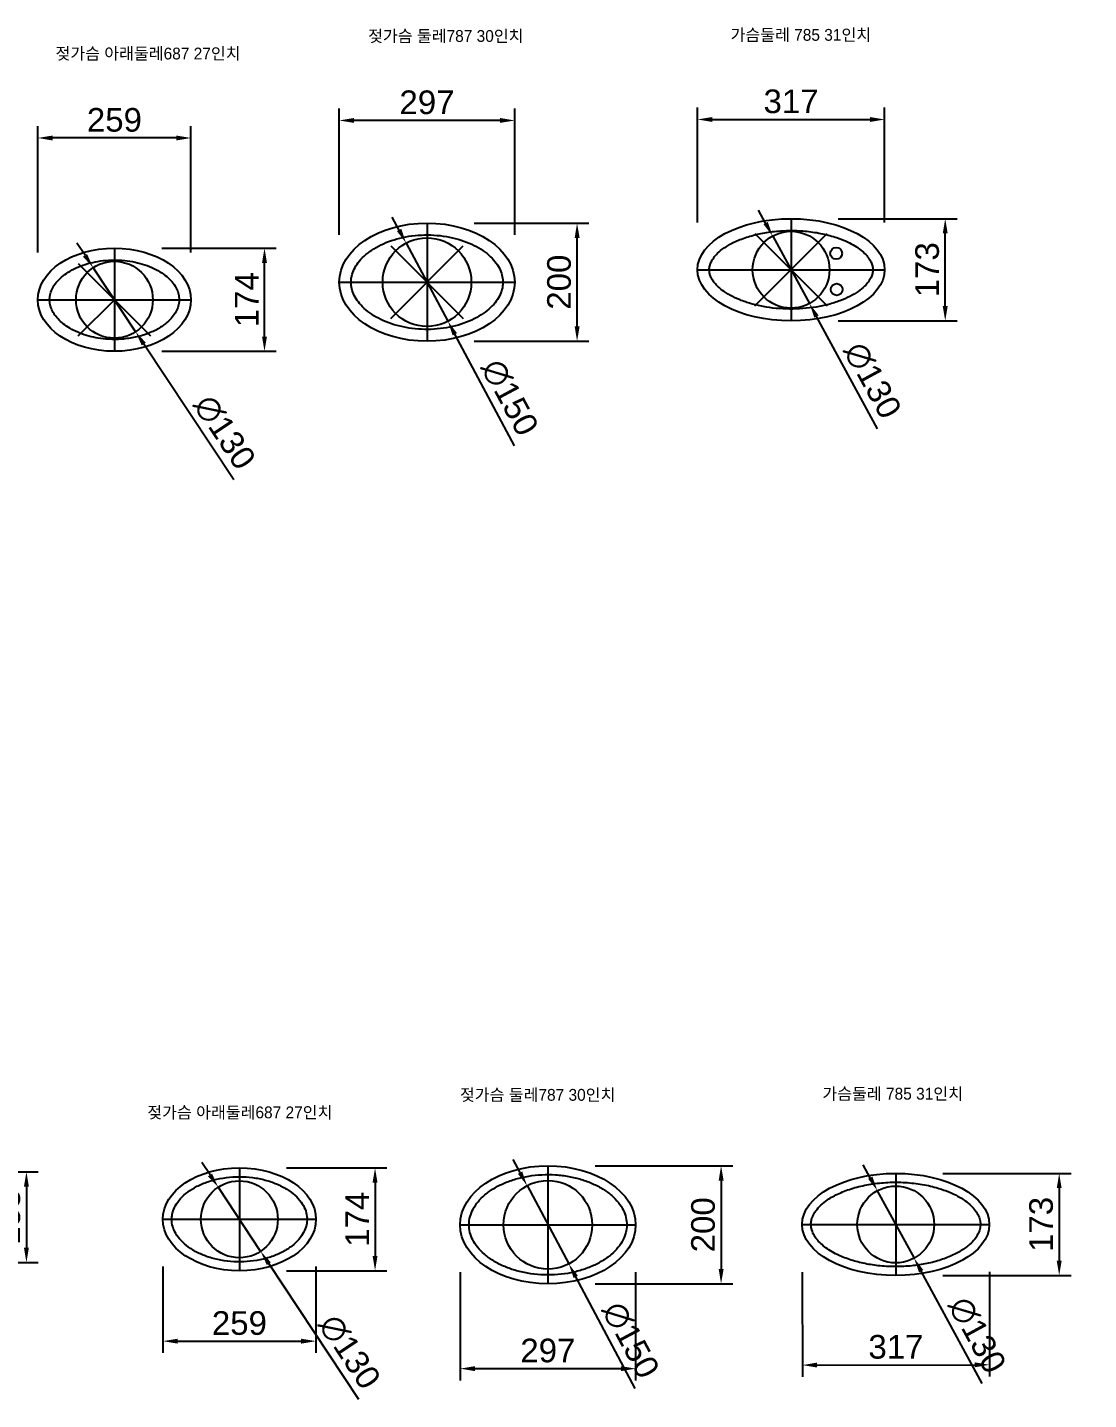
# Model space of a CAD drawing. Header units: millimetres. Extents: x -281 to 18273, y 674 to 20387.
# Drawn here: x 11874 to 13670, y 785 to 3106 of the extents above; entities that cross this region are included whole.
import ezdxf

# ---------------------------------------------------------------- set-up
doc = ezdxf.new("R2010")
doc.units = ezdxf.units.MM
doc.header["$PDMODE"] = 35
doc.header["$PDSIZE"] = 5
doc.layers.add('도면층1', color=70, linetype='Continuous')
doc.layers.add('도면층4', color=50, linetype='Continuous')
doc.styles.get("Standard").update_dxf_attribs({"font": 'arial.ttf'})
doc.dimstyles.new('이연주', dxfattribs={"dimscale": 10, "dimtxt": 4, "dimasz": 2.5, "dimexe": 2, "dimexo": 8, "dimgap": 1, "dimtad": 1, "dimdec": 0, "dimtxsty": 'Standard', "dimcen": 0, "dimclrd": 1, "dimclre": 1, "dimclrt": 2, "dimadec": 0, "dimazin": 0, "dimtfac": 1, "dimtdec": 0, "dimtmove": 0, "dimatfit": 3, "dimfxl": 1, "dimarcsym": 0})

# ---------------------------------------------------------------- blocks, each defined once
blk = doc.blocks.new('*D208')
at = {"color": 1, "lineweight": -2, "transparency": 16777216}
for p, q in [((13246.4, 2782.3), (13447.3, 2782.3)), ((13427.3, 2634.5), (13427.3, 2757.3)), ((13246.4, 2609.5), (13447.3, 2609.5))]:
    blk.add_line(p, q, dxfattribs=at)
at = {"color": 1, "transparency": 16777216}
for points in [[(13423.1, 2757.3), (13431.5, 2757.3), (13427.3, 2782.3)], [(13423.1, 2634.5), (13431.5, 2634.5), (13427.3, 2609.5)]]:
    blk.add_solid(points, dxfattribs=at)
at = {"layer": 'Defpoints', "color": 0, "transparency": 16777216}
for p in [(13166.4, 2782.3), (13427.3, 2782.3), (13166.4, 2609.5)]:
    blk.add_point(p, dxfattribs=at)
at = {"color": 2, "transparency": 16777216, "insert": (13396.9, 2695.9), "char_height": 40, "attachment_point": 5, "rotation": 90}
blk.add_mtext('173', dxfattribs=at)
blk = doc.blocks.new('*D209')
at = {"color": 1, "lineweight": -2, "transparency": 16777216}
for p, q in [((13008, 2775.9), (13008, 2970.1)), ((13033, 2950.1), (13299.8, 2950.1)), ((13324.8, 2775.9), (13324.8, 2970.1))]:
    blk.add_line(p, q, dxfattribs=at)
at = {"color": 1, "transparency": 16777216}
for points in [[(13033, 2954.2), (13033, 2945.9), (13008, 2950.1)], [(13299.8, 2954.2), (13299.8, 2945.9), (13324.8, 2950.1)]]:
    blk.add_solid(points, dxfattribs=at)
at = {"layer": 'Defpoints', "color": 0, "transparency": 16777216}
for p in [(13324.8, 2950.1), (13008, 2695.9), (13324.8, 2695.9)]:
    blk.add_point(p, dxfattribs=at)
at = {"color": 2, "transparency": 16777216, "insert": (13166.4, 2980.5), "char_height": 40, "attachment_point": 5}
blk.add_mtext('317', dxfattribs=at)
blk = doc.blocks.new('*D210')
at = {"color": 1, "lineweight": -2, "transparency": 16777216}
for p, q in [((12630.3, 2774.8), (12824.3, 2774.8)), ((12804.3, 2600), (12804.3, 2749.8)), ((12630.3, 2575), (12824.3, 2575))]:
    blk.add_line(p, q, dxfattribs=at)
at = {"color": 1, "transparency": 16777216}
for points in [[(12800.2, 2749.8), (12808.5, 2749.8), (12804.3, 2774.8)], [(12800.2, 2600), (12808.5, 2600), (12804.3, 2575)]]:
    blk.add_solid(points, dxfattribs=at)
at = {"layer": 'Defpoints', "color": 0, "transparency": 16777216}
for p in [(12550.3, 2774.8), (12804.3, 2774.8), (12550.3, 2575)]:
    blk.add_point(p, dxfattribs=at)
at = {"color": 2, "transparency": 16777216, "insert": (12773.9, 2674.9), "char_height": 40, "attachment_point": 5, "rotation": 90}
blk.add_mtext('200', dxfattribs=at)
blk = doc.blocks.new('*D211')
at = {"color": 1, "lineweight": -2, "transparency": 16777216}
for p, q in [((12401.8, 2754.9), (12401.8, 2968.4)), ((12673.8, 2948.4), (12426.8, 2948.4)), ((12698.8, 2754.9), (12698.8, 2968.4))]:
    blk.add_line(p, q, dxfattribs=at)
at = {"color": 1, "transparency": 16777216}
for points in [[(12426.8, 2952.6), (12426.8, 2944.3), (12401.8, 2948.4)], [(12673.8, 2952.6), (12673.8, 2944.3), (12698.8, 2948.4)]]:
    blk.add_solid(points, dxfattribs=at)
at = {"layer": 'Defpoints', "color": 0, "transparency": 16777216}
for p in [(12401.8, 2948.4), (12401.8, 2674.9), (12698.8, 2674.9)]:
    blk.add_point(p, dxfattribs=at)
at = {"color": 2, "transparency": 16777216, "insert": (12550.3, 2978.9), "char_height": 40, "attachment_point": 5}
blk.add_mtext('297', dxfattribs=at)
blk = doc.blocks.new('*D222')
at = {"color": 1, "lineweight": -2, "transparency": 16777216}
for p, q in [((13123.3, 2774.9), (13111.4, 2796.8)), ((13135.3, 2752.9), (13197.5, 2638.8)), ((13312.8, 2427), (13209.5, 2616.8)), ((9770.3, 1160), (9992.7, 1160)), ((9972.7, 1135), (9972.7, 1007)), ((9770.3, 982), (9992.7, 982))]:
    blk.add_line(p, q, dxfattribs=at)
at = {"color": 1, "transparency": 16777216}
for points in [[(13127, 2776.9), (13119.7, 2772.9), (13135.3, 2752.9)], [(13213.1, 2618.8), (13205.8, 2614.8), (13197.5, 2638.8)], [(9968.5, 1135), (9976.8, 1135), (9972.7, 1160)], [(9968.5, 1007), (9976.8, 1007), (9972.7, 982)]]:
    blk.add_solid(points, dxfattribs=at)
at = {"layer": 'Defpoints', "color": 0, "transparency": 16777216}
for p in [(13135.3, 2752.9), (13197.5, 2638.8), (9690.3, 1160), (9690.3, 982), (9972.7, 982)]:
    blk.add_point(p, dxfattribs=at)
at = {"color": 2, "transparency": 16777216, "char_height": 40, "attachment_point": 5}
for s, insert, rotation in [('∅130', (13304.2, 2508.8), 298.5804), ('178', (9942.2, 1071), 90)]:
    blk.add_mtext(s, dxfattribs=dict(at, insert=insert, rotation=rotation))
blk = doc.blocks.new('*D223')
at = {"color": 1, "lineweight": -2, "transparency": 16777216}
for p, q in [((12503.2, 2763.1), (12491.4, 2785.1)), ((12514.9, 2741), (12585.7, 2608.8)), ((12698.2, 2398.1), (12597.4, 2586.7)), ((9535.2, 990.7), (9535.7, 865.6)), ((9846.1, 992.1), (9846.7, 867)), ((9821.6, 886.9), (9560.6, 885.7))]:
    blk.add_line(p, q, dxfattribs=at)
at = {"color": 1, "transparency": 16777216}
for points in [[(12506.8, 2765.1), (12499.5, 2761.1), (12514.9, 2741)], [(12601.1, 2588.7), (12593.8, 2584.7), (12585.7, 2608.8)], [(9560.6, 889.9), (9560.7, 881.5), (9535.6, 885.6)], [(9821.6, 891), (9821.6, 882.7), (9846.6, 887)]]:
    blk.add_solid(points, dxfattribs=at)
at = {"layer": 'Defpoints', "color": 0, "transparency": 16777216}
for p in [(12514.9, 2741), (12585.7, 2608.8), (9534.8, 1070.7), (9845.8, 1072.1), (9535.6, 885.6)]:
    blk.add_point(p, dxfattribs=at)
at = {"color": 2, "transparency": 16777216, "char_height": 40, "attachment_point": 5}
for s, insert, rotation in [('∅150', (12690.3, 2479.9), 298.1252), ('311', (9691, 916.7), 0.2589)]:
    blk.add_mtext(s, dxfattribs=dict(at, insert=insert, rotation=rotation))
blk = doc.blocks.new('*D224')
at = {"color": 1, "lineweight": -2, "transparency": 16777216}
for p, q in [((13851.7, 2776.7), (13840.6, 2799.1)), ((13862.8, 2754.2), (13916, 2646.7)), ((14022.8, 2430.7), (13927.1, 2624.3)), ((10482, 1176.3), (10701.8, 1176.3)), ((10681.8, 1151.3), (10681.8, 1004.3)), ((10482, 979.3), (10701.8, 979.3))]:
    blk.add_line(p, q, dxfattribs=at)
at = {"color": 1, "transparency": 16777216}
for points in [[(13855.4, 2778.5), (13848, 2774.8), (13862.8, 2754.2)], [(13930.8, 2626.1), (13923.3, 2622.4), (13916, 2646.7)], [(10677.6, 1151.3), (10686, 1151.3), (10681.8, 1176.3)], [(10677.6, 1004.3), (10686, 1004.3), (10681.8, 979.3)]]:
    blk.add_solid(points, dxfattribs=at)
at = {"layer": 'Defpoints', "color": 0, "transparency": 16777216}
for p in [(13862.8, 2754.2), (13916, 2646.7), (10402, 1176.3), (10402, 979.3), (10681.8, 979.3)]:
    blk.add_point(p, dxfattribs=at)
at = {"color": 2, "transparency": 16777216, "char_height": 40, "attachment_point": 5}
for s, insert, rotation in [('∅120', (14017.4, 2512.7), 296.3165), ('197', (10651.4, 1077.8), 90)]:
    blk.add_mtext(s, dxfattribs=dict(at, insert=insert, rotation=rotation))
blk = doc.blocks.new('*D235')
at = {"color": 1, "lineweight": -2, "transparency": 16777216}
for p, q in [((274.9, 2767.5), (274.9, 2876.4)), ((299.9, 2856.4), (571, 2856.4)), ((596, 2767.5), (596, 2876.4)), ((13423.5, 1167.5), (13640.2, 1167.5)), ((13620.2, 1142.5), (13620.2, 1019.7)), ((13423.5, 994.7), (13640.2, 994.7))]:
    blk.add_line(p, q, dxfattribs=at)
at = {"color": 1, "transparency": 16777216}
for points in [[(299.9, 2860.6), (299.9, 2852.2), (274.9, 2856.4)], [(571, 2860.6), (571, 2852.2), (596, 2856.4)], [(13616, 1142.5), (13624.3, 1142.5), (13620.2, 1167.5)], [(13616, 1019.7), (13624.3, 1019.7), (13620.2, 994.7)]]:
    blk.add_solid(points, dxfattribs=at)
at = {"layer": 'Defpoints', "color": 0, "transparency": 16777216}
for p in [(596, 2856.4), (274.9, 2687.5), (596, 2687.5), (13343.5, 1167.5), (13343.5, 994.7), (13620.2, 994.7)]:
    blk.add_point(p, dxfattribs=at)
at = {"color": 2, "transparency": 16777216, "insert": (435.4, 2886.8), "char_height": 40, "attachment_point": 5}
blk.add_mtext('321', dxfattribs=at)
at = {"color": 2, "transparency": 16777216, "insert": (13589.7, 1081.1), "char_height": 40, "attachment_point": 5, "rotation": 90}
blk.add_mtext('173', dxfattribs=at)
blk = doc.blocks.new('*D237')
at = {"color": 1, "lineweight": -2, "transparency": 16777216}
for p, q in [((10694.7, 2742), (10694.7, 2834)), ((10983.7, 2742), (10983.7, 2834)), ((10719.7, 2814), (10958.7, 2814)), ((14116.1, 1150.6), (14338, 1150.6)), ((14318, 1125.6), (14318, 1008.2)), ((14116.1, 983.2), (14338, 983.2))]:
    blk.add_line(p, q, dxfattribs=at)
at = {"color": 1, "transparency": 16777216}
for points in [[(10719.7, 2818.2), (10719.7, 2809.9), (10694.7, 2814)], [(10958.7, 2818.2), (10958.7, 2809.9), (10983.7, 2814)], [(14313.8, 1125.6), (14322.1, 1125.6), (14318, 1150.6)], [(14313.8, 1008.2), (14322.1, 1008.2), (14318, 983.2)]]:
    blk.add_solid(points, dxfattribs=at)
at = {"layer": 'Defpoints', "color": 0, "transparency": 16777216}
for p in [(10983.7, 2814), (10694.7, 2662), (10983.7, 2662), (14036.1, 1150.6), (14036.1, 983.2), (14318, 983.2)]:
    blk.add_point(p, dxfattribs=at)
at = {"color": 2, "transparency": 16777216, "insert": (10839.2, 2844.5), "char_height": 40, "attachment_point": 5}
blk.add_mtext('289', dxfattribs=at)
at = {"color": 2, "transparency": 16777216, "insert": (14287.5, 1066.9), "char_height": 40, "attachment_point": 5, "rotation": 90}
blk.add_mtext('167', dxfattribs=at)
blk = doc.blocks.new('*D238')
at = {"color": 1, "lineweight": -2, "transparency": 16777216}
for p, q in [((10919.2, 2744.9), (11133.7, 2744.9)), ((11113.7, 2719.9), (11113.7, 2604.1)), ((10919.2, 2579.1), (11133.7, 2579.1)), ((13860.1, 1146.9), (13860.1, 1212.5)), ((14212, 1146.9), (14212, 1212.5)), ((14187, 1192.5), (13885.1, 1192.5))]:
    blk.add_line(p, q, dxfattribs=at)
at = {"color": 1, "transparency": 16777216}
for points in [[(11109.6, 2719.9), (11117.9, 2719.9), (11113.7, 2744.9)], [(11109.6, 2604.1), (11117.9, 2604.1), (11113.7, 2579.1)], [(13885.1, 1196.6), (13885.1, 1188.3), (13860.1, 1192.5)], [(14187, 1196.6), (14187, 1188.3), (14212, 1192.5)]]:
    blk.add_solid(points, dxfattribs=at)
at = {"layer": 'Defpoints', "color": 0, "transparency": 16777216}
for p in [(10839.2, 2744.9), (10839.2, 2579.1), (11113.7, 2579.1), (13860.1, 1192.5), (13860.1, 1066.9), (14212, 1066.9)]:
    blk.add_point(p, dxfattribs=at)
at = {"color": 2, "transparency": 16777216, "insert": (11083.3, 2662), "char_height": 40, "attachment_point": 5, "rotation": 90}
blk.add_mtext('166', dxfattribs=at)
at = {"color": 2, "transparency": 16777216, "insert": (14036.1, 1222.9), "char_height": 40, "attachment_point": 5}
blk.add_mtext('352', dxfattribs=at)
blk = doc.blocks.new('*D246')
at = {"color": 1, "lineweight": -2, "transparency": 16777216}
for p, q in [((12101.3, 2732.4), (12295.3, 2732.4)), ((12275.3, 2583), (12275.3, 2707.4)), ((12101.3, 2558), (12295.3, 2558))]:
    blk.add_line(p, q, dxfattribs=at)
at = {"color": 1, "transparency": 16777216}
for points in [[(12271.1, 2707.4), (12279.5, 2707.4), (12275.3, 2732.4)], [(12271.1, 2583), (12279.5, 2583), (12275.3, 2558)]]:
    blk.add_solid(points, dxfattribs=at)
at = {"layer": 'Defpoints', "color": 0, "transparency": 16777216}
for p in [(12021.3, 2732.4), (12275.3, 2732.4), (12021.3, 2558)]:
    blk.add_point(p, dxfattribs=at)
at = {"color": 2, "transparency": 16777216, "insert": (12245.2, 2645.2), "char_height": 40, "attachment_point": 5, "rotation": 90}
blk.add_mtext('174', dxfattribs=at)
blk = doc.blocks.new('*D247')
at = {"color": 1, "lineweight": -2, "transparency": 16777216}
for p, q in [((11891.6, 2725.2), (11891.6, 2938.8)), ((12150.9, 2725.2), (12150.9, 2938.8)), ((12125.9, 2918.8), (11916.6, 2918.8)), ((11581.6, 1166.3), (11568.7, 1187.8)), ((11594.4, 1144.9), (11656, 1041.9)), ((11801.6, 798.3), (11668.8, 1020.4))]:
    blk.add_line(p, q, dxfattribs=at)
at = {"color": 1, "transparency": 16777216}
for points in [[(11916.6, 2922.9), (11916.6, 2914.6), (11891.6, 2918.8)], [(12125.9, 2922.9), (12125.9, 2914.6), (12150.9, 2918.8)], [(11585.1, 1168.5), (11578, 1164.2), (11594.4, 1144.9)], [(11672.4, 1022.6), (11665.2, 1018.3), (11656, 1041.9)]]:
    blk.add_solid(points, dxfattribs=at)
at = {"layer": 'Defpoints', "color": 0, "transparency": 16777216}
for p in [(11891.6, 2918.8), (11891.6, 2645.2), (12150.9, 2645.2), (11594.4, 1144.9), (11656, 1041.9)]:
    blk.add_point(p, dxfattribs=at)
at = {"color": 2, "transparency": 16777216, "insert": (12021.3, 2949.2), "char_height": 40, "attachment_point": 5}
blk.add_mtext('259', dxfattribs=at)
at = {"color": 2, "transparency": 16777216, "insert": (11789.7, 879.6), "char_height": 40, "attachment_point": 5, "rotation": 300.8736}
blk.add_mtext('∅120', dxfattribs=at)
blk = doc.blocks.new('*D248')
at = {"color": 1, "lineweight": -2, "transparency": 16777216}
for p, q in [((11971.6, 2720.3), (11957.7, 2741.1)), ((11985.4, 2699.4), (12057.2, 2591)), ((12223.3, 2340.4), (12071, 2570.2)), ((12183.1, 1164.8), (12169.3, 1185.7)), ((12196.9, 1144), (12268.7, 1035.6)), ((12434.8, 784.9), (12282.5, 1014.8))]:
    blk.add_line(p, q, dxfattribs=at)
at = {"color": 1, "transparency": 16777216}
for points in [[(11975, 2722.6), (11968.1, 2718), (11985.4, 2699.4)], [(12074.5, 2572.5), (12067.5, 2567.9), (12057.2, 2591)], [(12186.6, 1167.1), (12179.6, 1162.5), (12196.9, 1144)], [(12286, 1017.1), (12279.1, 1012.5), (12268.7, 1035.6)]]:
    blk.add_solid(points, dxfattribs=at)
at = {"layer": 'Defpoints', "color": 0, "transparency": 16777216}
for p in [(11985.4, 2699.4), (12057.2, 2591), (12196.9, 1144), (12268.7, 1035.6)]:
    blk.add_point(p, dxfattribs=at)
at = {"color": 2, "transparency": 16777216, "char_height": 40, "attachment_point": 5, "rotation": 303.5289}
for insert in [(12207.7, 2421), (12419.2, 865.6)]:
    blk.add_mtext('∅130', dxfattribs=dict(at, insert=insert))
blk = doc.blocks.new('*D249')
at = {"color": 1, "lineweight": -2, "transparency": 16777216}
for p, q in [((16709.4, 2891.5), (16155.9, 2891.5)), ((16175.9, 2866.5), (16175.9, 2345.5)), ((16709.4, 2320.5), (16155.9, 2320.5)), ((12707.8, 1168.7), (12696, 1190.8)), ((12719.6, 1146.7), (12790.3, 1014.4)), ((12902.8, 803.8), (12802, 992.4))]:
    blk.add_line(p, q, dxfattribs=at)
at = {"color": 1, "transparency": 16777216}
for points in [[(16171.7, 2866.5), (16180.1, 2866.5), (16175.9, 2891.5)], [(16171.7, 2345.5), (16180.1, 2345.5), (16175.9, 2320.5)], [(12711.4, 1170.7), (12704.1, 1166.8), (12719.6, 1146.7)], [(12805.7, 994.3), (12798.4, 990.4), (12790.3, 1014.4)]]:
    blk.add_solid(points, dxfattribs=at)
at = {"layer": 'Defpoints', "color": 0, "transparency": 16777216}
for p in [(16789.4, 2891.5), (16175.9, 2320.5), (16789.4, 2320.5), (12719.6, 1146.7), (12790.3, 1014.4)]:
    blk.add_point(p, dxfattribs=at)
at = {"color": 2, "transparency": 16777216, "char_height": 40, "attachment_point": 5}
for s, insert, rotation in [('571', (16145.5, 2606), 90), ('∅150', (12894.9, 885.6), 298.1252)]:
    blk.add_mtext(s, dxfattribs=dict(at, insert=insert, rotation=rotation))
blk = doc.blocks.new('*D228')
at = {"color": 1, "lineweight": -2, "transparency": 16777216}
for p, q in [((11705.2, 1169.9), (11892.4, 1169.9)), ((11872.4, 1144.9), (11872.4, 1041.9)), ((11705.2, 1016.9), (11892.4, 1016.9))]:
    blk.add_line(p, q, dxfattribs=at)
at = {"color": 1, "transparency": 16777216}
for points in [[(11868.2, 1144.9), (11876.6, 1144.9), (11872.4, 1169.9)], [(11868.2, 1041.9), (11876.6, 1041.9), (11872.4, 1016.9)]]:
    blk.add_solid(points, dxfattribs=at)
at = {"layer": 'Defpoints', "color": 0, "transparency": 16777216}
for p in [(11625.2, 1169.9), (11625.2, 1016.9), (11872.4, 1016.9)]:
    blk.add_point(p, dxfattribs=at)
at = {"color": 2, "transparency": 16777216, "insert": (11842, 1093.4), "char_height": 40, "attachment_point": 5, "rotation": 90}
blk.add_mtext('153', dxfattribs=at)
blk = doc.blocks.new('*D230')
at = {"color": 1, "lineweight": -2, "transparency": 16777216}
for p, q in [((12103.3, 1009.8), (12103.3, 863.7)), ((12362.3, 1009.8), (12362.3, 863.7)), ((12128.3, 883.7), (12337.3, 883.7))]:
    blk.add_line(p, q, dxfattribs=at)
at = {"color": 1, "transparency": 16777216}
for points in [[(12128.3, 887.8), (12128.3, 879.5), (12103.3, 883.7)], [(12337.3, 887.8), (12337.3, 879.5), (12362.3, 883.7)]]:
    blk.add_solid(points, dxfattribs=at)
at = {"layer": 'Defpoints', "color": 0, "transparency": 16777216}
for p in [(12103.3, 1089.8), (12362.3, 1089.8), (12362.3, 883.7)]:
    blk.add_point(p, dxfattribs=at)
at = {"color": 2, "transparency": 16777216, "insert": (12232.8, 914.1), "char_height": 40, "attachment_point": 5}
blk.add_mtext('259', dxfattribs=at)
blk = doc.blocks.new('*D231')
at = {"color": 1, "lineweight": -2, "transparency": 16777216}
for p, q in [((12312.8, 1176.8), (12482.4, 1176.8)), ((12462.4, 1151.8), (12462.4, 1027.8)), ((12312.8, 1002.8), (12482.4, 1002.8))]:
    blk.add_line(p, q, dxfattribs=at)
at = {"color": 1, "transparency": 16777216}
for points in [[(12458.2, 1151.8), (12466.5, 1151.8), (12462.4, 1176.8)], [(12458.2, 1027.8), (12466.5, 1027.8), (12462.4, 1002.8)]]:
    blk.add_solid(points, dxfattribs=at)
at = {"layer": 'Defpoints', "color": 0, "transparency": 16777216}
for p in [(12232.8, 1176.8), (12232.8, 1002.8), (12462.4, 1002.8)]:
    blk.add_point(p, dxfattribs=at)
at = {"color": 2, "transparency": 16777216, "insert": (12432.3, 1089.8), "char_height": 40, "attachment_point": 5, "rotation": 90}
blk.add_mtext('174', dxfattribs=at)
blk = doc.blocks.new('*D232')
at = {"color": 1, "lineweight": -2, "transparency": 16777216}
for p, q in [((12834.9, 1180.4), (13068, 1180.4)), ((13048, 1155.4), (13048, 1005.6)), ((12834.9, 980.6), (13068, 980.6))]:
    blk.add_line(p, q, dxfattribs=at)
at = {"color": 1, "transparency": 16777216}
for points in [[(13043.9, 1155.4), (13052.2, 1155.4), (13048, 1180.4)], [(13043.9, 1005.6), (13052.2, 1005.6), (13048, 980.6)]]:
    blk.add_solid(points, dxfattribs=at)
at = {"layer": 'Defpoints', "color": 0, "transparency": 16777216}
for p in [(12754.9, 1180.4), (12754.9, 980.6), (13048, 980.6)]:
    blk.add_point(p, dxfattribs=at)
at = {"color": 2, "transparency": 16777216, "insert": (13017.6, 1080.5), "char_height": 40, "attachment_point": 5, "rotation": 90}
blk.add_mtext('200', dxfattribs=at)
blk = doc.blocks.new('*D233')
at = {"color": 1, "lineweight": -2, "transparency": 16777216}
for p, q in [((12606.4, 1000.5), (12606.4, 817.2)), ((12903.4, 1000.5), (12903.4, 817.2)), ((12631.4, 837.2), (12878.4, 837.2))]:
    blk.add_line(p, q, dxfattribs=at)
at = {"color": 1, "transparency": 16777216}
for points in [[(12631.4, 841.4), (12631.4, 833), (12606.4, 837.2)], [(12878.4, 841.4), (12878.4, 833), (12903.4, 837.2)]]:
    blk.add_solid(points, dxfattribs=at)
at = {"layer": 'Defpoints', "color": 0, "transparency": 16777216}
for p in [(12606.4, 1080.5), (12903.4, 1080.5), (12903.4, 837.2)]:
    blk.add_point(p, dxfattribs=at)
at = {"color": 2, "transparency": 16777216, "insert": (12754.9, 867.6), "char_height": 40, "attachment_point": 5}
blk.add_mtext('297', dxfattribs=at)
blk = doc.blocks.new('*D234')
at = {"color": 1, "lineweight": -2, "transparency": 16777216}
for p, q in [((13185.3, 1000.6), (13185.6, 823.2)), ((13502.1, 1001.1), (13502.4, 823.7)), ((13210.5, 843.2), (13477.3, 843.7))]:
    blk.add_line(p, q, dxfattribs=at)
at = {"color": 1, "transparency": 16777216}
for points in [[(13210.5, 847.4), (13210.5, 839.1), (13185.5, 843.2)], [(13477.3, 847.8), (13477.3, 839.5), (13502.3, 843.7)]]:
    blk.add_solid(points, dxfattribs=at)
at = {"layer": 'Defpoints', "color": 0, "transparency": 16777216}
for p in [(13185.1, 1080.6), (13501.9, 1081.1), (13502.3, 843.7)]:
    blk.add_point(p, dxfattribs=at)
at = {"color": 2, "transparency": 16777216, "insert": (13343.9, 873.9), "char_height": 40, "attachment_point": 5, "rotation": 0.0988}
blk.add_mtext('317', dxfattribs=at)
blk = doc.blocks.new('*D250')
at = {"color": 1, "lineweight": -2, "transparency": 16777216}
for p, q in [((13300.5, 1160.2), (13288.5, 1182.1)), ((13312.4, 1138.2), (13374.6, 1024.1)), ((13490, 812.3), (13386.6, 1002.1))]:
    blk.add_line(p, q, dxfattribs=at)
at = {"color": 1, "transparency": 16777216}
for points in [[(13304.1, 1162.2), (13296.8, 1158.2), (13312.4, 1138.2)], [(13390.2, 1004.1), (13382.9, 1000.1), (13374.6, 1024.1)]]:
    blk.add_solid(points, dxfattribs=at)
at = {"layer": 'Defpoints', "color": 0, "transparency": 16777216}
for p in [(13312.4, 1138.2), (13374.6, 1024.1)]:
    blk.add_point(p, dxfattribs=at)
at = {"color": 2, "transparency": 16777216, "insert": (13481.4, 894), "char_height": 40, "attachment_point": 5, "rotation": 298.5804}
blk.add_mtext('∅130', dxfattribs=at)

msp = doc.modelspace()

# ---------------------------------------------------------------- linework, layer by layer
for p, q in [((12550.3, 2774.8), (12550.3, 2575)), ((13166.4, 2782.3), (13166.4, 2609.5)), ((12021.3, 2732.4), (12021.3, 2558)), ((13008, 2695.9), (13324.8, 2695.9)), ((12401.8, 2674.9), (12698.8, 2674.9)), ((11891.6, 2645.2), (12150.9, 2645.2)), ((12232.8, 1176.8), (12232.8, 1002.8)), ((12754.9, 1180.4), (12754.9, 980.6)), ((13343.5, 1167.5), (13343.5, 994.7)), ((12103.3, 1089.8), (12362.3, 1089.8)), ((12606.4, 1080.5), (12903.4, 1080.5)), ((13185.1, 1081.1), (13501.9, 1081.1))]:
    msp.add_line(p, q)
for centre in [(13242.8, 2723.6), (13243.6, 2662.5)]:
    msp.add_circle(centre, 10)
for centre, major_axis, ratio in [((12550.3, 2674.9), (-148.5, 0), 0.672727), ((13166.4, 2695.9), (-158.4, 0), 0.545455), ((12021.3, 2645.2), (-129.6, 0), 0.672727), ((12232.8, 1089.8), (-129.5, 0), 0.671815), ((12754.9, 1080.5), (-148.5, 0), 0.672727), ((13343.5, 1081.1), (-158.4, 0), 0.545455)]:
    msp.add_ellipse(centre, major_axis=major_axis, ratio=ratio)
for points, knots in [([(13028, 2695.9), (13028, 2694.1), (13028.2, 2692.4), (13028.8, 2688.8), (13029.4, 2687), (13030.8, 2683.3), (13031.7, 2681.4), (13034.1, 2677.4), (13035.5, 2675.4), (13038.8, 2671.3), (13040.7, 2669.3), (13045.1, 2665.2), (13047.5, 2663.1), (13054.2, 2658.1), (13058.7, 2655.2), (13068.6, 2649.8), (13074.1, 2647.2), (13085.9, 2642.5), (13092.1, 2640.3), (13105.3, 2636.6), (13112.2, 2635), (13126.5, 2632.4), (13133.8, 2631.3), (13148.8, 2629.9), (13156.3, 2629.5), (13171.5, 2629.4), (13179.1, 2629.7), (13194.1, 2630.8), (13201.5, 2631.7), (13216, 2634), (13223, 2635.5), (13236.4, 2639), (13242.9, 2641.1), (13255, 2645.6), (13260.6, 2648.1), (13271, 2653.4), (13275.7, 2656.2), (13284.1, 2662.1), (13287.8, 2665.1), (13293.4, 2670.7), (13295.6, 2673.2), (13299.1, 2678.1), (13300.6, 2680.5), (13302.8, 2685.1), (13303.5, 2687.3), (13304.6, 2691.6), (13304.8, 2693.8), (13304.8, 2698), (13304.6, 2700.1), (13303.5, 2704.4), (13302.8, 2706.6), (13300.6, 2711.2), (13299.2, 2713.6), (13295.6, 2718.5), (13293.4, 2721), (13288.3, 2726), (13285.4, 2728.5), (13278.9, 2733.4), (13275.2, 2735.8), (13267.3, 2740.3), (13263, 2742.5), (13253.8, 2746.6), (13248.9, 2748.5), (13236.2, 2752.8), (13228, 2755), (13211.1, 2758.6), (13202.3, 2760), (13184.2, 2761.8), (13175, 2762.3), (13156.6, 2762.2), (13147.4, 2761.7), (13129.4, 2759.8), (13120.6, 2758.4), (13103.7, 2754.8), (13095.7, 2752.5), (13080.6, 2747.3), (13073.6, 2744.4), (13062.1, 2738.5), (13057.3, 2735.7), (13048.9, 2729.8), (13045.2, 2726.8), (13039.6, 2721.2), (13037.4, 2718.7), (13033.8, 2713.8), (13032.3, 2711.4), (13030.1, 2706.8), (13029.3, 2704.5), (13028.3, 2700.2), (13028, 2698.1), (13028, 2695.9), (13028, 2695.9), (13028, 2695.9)], [0, 0, 0, 0, 0.10463, 0.10463, 0.209259, 0.209259, 0.313889, 0.313889, 0.418518, 0.418518, 0.523148, 0.523148, 0.627777, 0.627777, 0.782149, 0.782149, 0.93652, 0.93652, 1.090892, 1.090892, 1.245263, 1.245263, 1.399635, 1.399635, 1.554006, 1.554006, 1.708378, 1.708378, 1.862749, 1.862749, 2.017121, 2.017121, 2.171492, 2.171492, 2.325864, 2.325864, 2.480235, 2.480235, 2.634607, 2.634607, 2.761315, 2.761315, 2.888024, 2.888024, 3.014732, 3.014732, 3.141441, 3.141441, 3.268149, 3.268149, 3.394857, 3.394857, 3.521566, 3.521566, 3.648274, 3.648274, 3.774983, 3.774983, 3.901691, 3.901691, 4.0284, 4.0284, 4.155108, 4.155108, 4.342156, 4.342156, 4.529205, 4.529205, 4.716253, 4.716253, 4.903301, 4.903301, 5.090349, 5.090349, 5.277398, 5.277398, 5.464446, 5.464446, 5.61867, 5.61867, 5.772894, 5.772894, 5.899904, 5.899904, 6.026914, 6.026914, 6.153923, 6.153923, 6.280933, 6.280933, 6.283185, 6.283185, 6.283185, 6.283185]), ([(12421.8, 2674.9), (12421.8, 2671.2), (12422.2, 2667.5), (12424, 2660.1), (12425.3, 2656.3), (12429, 2648.8), (12431.3, 2645.1), (12436.9, 2637.7), (12440.2, 2634.1), (12447.9, 2627.1), (12452.2, 2623.7), (12461.7, 2617.4), (12466.9, 2614.4), (12478, 2609), (12484, 2606.6), (12496.5, 2602.4), (12503, 2600.6), (12516.5, 2597.8), (12523.4, 2596.7), (12537.5, 2595.3), (12544.6, 2594.9), (12558.8, 2595), (12565.9, 2595.5), (12579.9, 2597.1), (12586.8, 2598.3), (12600.2, 2601.3), (12606.7, 2603.2), (12619, 2607.5), (12624.9, 2610), (12635.8, 2615.6), (12640.9, 2618.6), (12650.2, 2625), (12654.3, 2628.4), (12661.7, 2635.5), (12664.9, 2639.2), (12670.3, 2646.6), (12672.5, 2650.3), (12675.8, 2657.8), (12677, 2661.5), (12678.6, 2669), (12678.9, 2672.7), (12678.7, 2680.1), (12678.1, 2683.8), (12676.1, 2691.2), (12674.7, 2695), (12670.8, 2702.4), (12668.3, 2706.2), (12662.4, 2713.5), (12659, 2717.1), (12651.1, 2724.1), (12646.6, 2727.4), (12636.9, 2733.6), (12631.6, 2736.5), (12620.2, 2741.7), (12614.2, 2744.1), (12601.6, 2748.1), (12595, 2749.8), (12581.4, 2752.5), (12574.4, 2753.5), (12560.3, 2754.7), (12553.2, 2754.9), (12539, 2754.6), (12531.9, 2754.1), (12517.9, 2752.3), (12511.1, 2751), (12497.8, 2747.8), (12491.4, 2745.8), (12479.3, 2741.3), (12473.5, 2738.7), (12462.7, 2733.1), (12457.8, 2730), (12448.7, 2723.4), (12444.7, 2720), (12437.6, 2712.9), (12434.5, 2709.2), (12429.4, 2701.7), (12427.4, 2698), (12424.2, 2690.5), (12423.2, 2686.8), (12422, 2680.3), (12421.8, 2677.6), (12421.8, 2674.9)], [0, 0, 0, 0, 0.158123, 0.158123, 0.316245, 0.316245, 0.474368, 0.474368, 0.63249, 0.63249, 0.790613, 0.790613, 0.948735, 0.948735, 1.106858, 1.106858, 1.264981, 1.264981, 1.423103, 1.423103, 1.581226, 1.581226, 1.739348, 1.739348, 1.897471, 1.897471, 2.055593, 2.055593, 2.213716, 2.213716, 2.371839, 2.371839, 2.529961, 2.529961, 2.688084, 2.688084, 2.846206, 2.846206, 3.004329, 3.004329, 3.162452, 3.162452, 3.320574, 3.320574, 3.478697, 3.478697, 3.636819, 3.636819, 3.794942, 3.794942, 3.953064, 3.953064, 4.111187, 4.111187, 4.26931, 4.26931, 4.427432, 4.427432, 4.585555, 4.585555, 4.743677, 4.743677, 4.9018, 4.9018, 5.059922, 5.059922, 5.218045, 5.218045, 5.376168, 5.376168, 5.53429, 5.53429, 5.692413, 5.692413, 5.850535, 5.850535, 6.008658, 6.008658, 6.16678, 6.16678, 6.283185, 6.283185, 6.283185, 6.283185]), ([(11911.6, 2645.2), (11911.6, 2642.4), (11911.9, 2639.6), (11913.2, 2633.8), (11914.2, 2630.9), (11916.8, 2625.1), (11918.5, 2622.2), (11922.6, 2616.4), (11925.1, 2613.5), (11930.7, 2607.8), (11933.9, 2605.1), (11941, 2599.9), (11944.9, 2597.4), (11953.4, 2592.8), (11957.9, 2590.6), (11967.5, 2586.8), (11972.6, 2585.1), (11983.1, 2582.3), (11988.5, 2581.1), (11999.6, 2579.3), (12005.2, 2578.7), (12018.6, 2577.9), (12026.4, 2577.9), (12041.6, 2579.1), (12049.2, 2580.1), (12063.7, 2583.2), (12070.7, 2585.3), (12083.8, 2590.2), (12089.9, 2593), (12100.9, 2599.4), (12105.9, 2602.9), (12113.6, 2609.4), (12116.5, 2612.4), (12121.6, 2618.6), (12123.7, 2621.7), (12127.1, 2627.9), (12128.4, 2631), (12130.2, 2637.1), (12130.7, 2640.1), (12131, 2646.2), (12130.8, 2649.2), (12129.7, 2655.3), (12128.8, 2658.3), (12126.2, 2664.5), (12124.5, 2667.6), (12120.2, 2673.8), (12117.6, 2676.9), (12111.6, 2682.9), (12108.2, 2685.8), (12100.5, 2691.3), (12096.2, 2693.9), (12087.1, 2698.7), (12082.2, 2700.9), (12071.8, 2704.8), (12066.3, 2706.4), (12055, 2709.2), (12049.1, 2710.3), (12037.2, 2711.8), (12031.1, 2712.3), (12018.9, 2712.5), (12012.8, 2712.3), (12000.7, 2711.3), (11994.7, 2710.5), (11983.1, 2708.2), (11977.4, 2706.8), (11966.6, 2703.3), (11961.5, 2701.3), (11951.8, 2696.9), (11947.2, 2694.4), (11938.9, 2689.2), (11935.2, 2686.4), (11928.5, 2680.5), (11925.5, 2677.5), (11920.5, 2671.4), (11918.5, 2668.3), (11915.2, 2662.1), (11914, 2659), (11912.3, 2652.9), (11911.8, 2649.8), (11911.6, 2646.3), (11911.6, 2645.8), (11911.6, 2645.2)], [0, 0, 0, 0, 0.148195, 0.148195, 0.296389, 0.296389, 0.444584, 0.444584, 0.592778, 0.592778, 0.740973, 0.740973, 0.889167, 0.889167, 1.037362, 1.037362, 1.185556, 1.185556, 1.333751, 1.333751, 1.481945, 1.481945, 1.68062, 1.68062, 1.879295, 1.879295, 2.077969, 2.077969, 2.276644, 2.276644, 2.475319, 2.475319, 2.632826, 2.632826, 2.790333, 2.790333, 2.94784, 2.94784, 3.105347, 3.105347, 3.262854, 3.262854, 3.420361, 3.420361, 3.577868, 3.577868, 3.735374, 3.735374, 3.892881, 3.892881, 4.050388, 4.050388, 4.207895, 4.207895, 4.365402, 4.365402, 4.522909, 4.522909, 4.680416, 4.680416, 4.837923, 4.837923, 4.99543, 4.99543, 5.152937, 5.152937, 5.310444, 5.310444, 5.467951, 5.467951, 5.625458, 5.625458, 5.782965, 5.782965, 5.940472, 5.940472, 6.097979, 6.097979, 6.255486, 6.255486, 6.283185, 6.283185, 6.283185, 6.283185]), ([(12118.3, 1089.8), (12118.3, 1085.8), (12118.9, 1081.7), (12121.1, 1073.7), (12122.9, 1069.6), (12127.5, 1061.6), (12130.5, 1057.7), (12137.6, 1050), (12141.8, 1046.3), (12151.3, 1039.4), (12156.6, 1036.2), (12168.2, 1030.4), (12174.4, 1027.9), (12187.6, 1023.6), (12194.5, 1021.9), (12208.8, 1019.3), (12216.1, 1018.4), (12230.9, 1017.6), (12238.4, 1017.7), (12253.1, 1018.8), (12260.4, 1019.8), (12274.6, 1022.7), (12281.4, 1024.6), (12294.3, 1029.1), (12300.4, 1031.8), (12311.7, 1037.7), (12316.8, 1041), (12325.9, 1048.1), (12329.9, 1051.8), (12336.7, 1059.6), (12339.4, 1063.6), (12343.7, 1071.6), (12345.2, 1075.7), (12347.1, 1083.7), (12347.5, 1087.7), (12347.1, 1095.8), (12346.4, 1099.8), (12343.7, 1107.9), (12341.8, 1111.9), (12336.7, 1119.9), (12333.6, 1123.8), (12326, 1131.4), (12321.6, 1135), (12311.8, 1141.8), (12306.3, 1144.9), (12294.5, 1150.4), (12288.1, 1152.8), (12274.7, 1156.8), (12267.7, 1158.5), (12253.3, 1160.8), (12245.9, 1161.5), (12231.1, 1161.9), (12223.6, 1161.7), (12208.9, 1160.3), (12201.7, 1159.2), (12187.7, 1156), (12181, 1154), (12168.3, 1149.2), (12162.3, 1146.4), (12151.4, 1140.2), (12146.5, 1136.9), (12137.7, 1129.7), (12133.9, 1125.9), (12127.6, 1118), (12125, 1114), (12121.2, 1106), (12119.8, 1101.9), (12118.6, 1095.2), (12118.3, 1092.5), (12118.3, 1089.8)], [0, 0, 0, 0, 0.186595, 0.186595, 0.373191, 0.373191, 0.559786, 0.559786, 0.746381, 0.746381, 0.932977, 0.932977, 1.119572, 1.119572, 1.306167, 1.306167, 1.492763, 1.492763, 1.679358, 1.679358, 1.865954, 1.865954, 2.052549, 2.052549, 2.239144, 2.239144, 2.42574, 2.42574, 2.612335, 2.612335, 2.79893, 2.79893, 2.985526, 2.985526, 3.172121, 3.172121, 3.358716, 3.358716, 3.545312, 3.545312, 3.731907, 3.731907, 3.918502, 3.918502, 4.105098, 4.105098, 4.291693, 4.291693, 4.478289, 4.478289, 4.664884, 4.664884, 4.851479, 4.851479, 5.038075, 5.038075, 5.22467, 5.22467, 5.411265, 5.411265, 5.597861, 5.597861, 5.784456, 5.784456, 5.971051, 5.971051, 6.157647, 6.157647, 6.283185, 6.283185, 6.283185, 6.283185]), ([(12621.4, 1080.5), (12621.4, 1076.3), (12621.9, 1072), (12624, 1063.5), (12625.6, 1059.2), (12629.9, 1050.8), (12632.7, 1046.6), (12639.2, 1038.4), (12643, 1034.4), (12651.8, 1026.8), (12656.7, 1023.2), (12667.4, 1016.6), (12673.3, 1013.5), (12685.7, 1008), (12692.3, 1005.6), (12706.1, 1001.5), (12713.3, 999.8), (12728, 997.3), (12735.5, 996.4), (12750.6, 995.5), (12758.3, 995.5), (12773.4, 996.3), (12781, 997.2), (12795.7, 999.6), (12802.9, 1001.3), (12816.7, 1005.3), (12823.3, 1007.7), (12835.8, 1013.1), (12841.7, 1016.2), (12852.5, 1022.8), (12857.5, 1026.4), (12866.3, 1034), (12870.2, 1037.9), (12876.8, 1046.1), (12879.6, 1050.3), (12884, 1058.7), (12885.6, 1063), (12887.8, 1071.5), (12888.4, 1075.8), (12888.4, 1084.3), (12888, 1088.6), (12885.9, 1097.1), (12884.4, 1101.4), (12880.2, 1109.8), (12877.5, 1114), (12871, 1122.2), (12867.2, 1126.2), (12858.6, 1133.8), (12853.7, 1137.4), (12843.1, 1144.1), (12837.3, 1147.2), (12824.9, 1152.8), (12818.3, 1155.2), (12804.6, 1159.4), (12797.4, 1161.1), (12782.8, 1163.7), (12775.2, 1164.6), (12760.1, 1165.5), (12752.4, 1165.6), (12737.3, 1164.8), (12729.7, 1164), (12715, 1161.6), (12707.8, 1160), (12693.9, 1156), (12687.3, 1153.7), (12674.7, 1148.3), (12668.8, 1145.3), (12657.9, 1138.7), (12652.9, 1135.1), (12644, 1127.6), (12640.1, 1123.6), (12633.4, 1115.5), (12630.6, 1111.3), (12626.1, 1102.9), (12624.4, 1098.6), (12622.1, 1090.1), (12621.5, 1085.8), (12621.4, 1081.2), (12621.4, 1080.9), (12621.4, 1080.5)], [0, 0, 0, 0, 0.165003, 0.165003, 0.330006, 0.330006, 0.495009, 0.495009, 0.660012, 0.660012, 0.825015, 0.825015, 0.990018, 0.990018, 1.155021, 1.155021, 1.320024, 1.320024, 1.485027, 1.485027, 1.65003, 1.65003, 1.815033, 1.815033, 1.980036, 1.980036, 2.145039, 2.145039, 2.310042, 2.310042, 2.475045, 2.475045, 2.640047, 2.640047, 2.80505, 2.80505, 2.970053, 2.970053, 3.135056, 3.135056, 3.300059, 3.300059, 3.465062, 3.465062, 3.630065, 3.630065, 3.795068, 3.795068, 3.960071, 3.960071, 4.125074, 4.125074, 4.290077, 4.290077, 4.45508, 4.45508, 4.620083, 4.620083, 4.785086, 4.785086, 4.950089, 4.950089, 5.115092, 5.115092, 5.280095, 5.280095, 5.445098, 5.445098, 5.610101, 5.610101, 5.775104, 5.775104, 5.940107, 5.940107, 6.10511, 6.10511, 6.270113, 6.270113, 6.283185, 6.283185, 6.283185, 6.283185]), ([(13200.1, 1081.1), (13200.1, 1078.8), (13200.4, 1076.5), (13201.4, 1071.9), (13202.1, 1069.5), (13204.2, 1064.7), (13205.5, 1062.3), (13208.8, 1057.4), (13210.8, 1054.9), (13215.4, 1050), (13218, 1047.5), (13223.8, 1042.7), (13227, 1040.3), (13234, 1035.8), (13237.8, 1033.6), (13248.1, 1028.3), (13254.9, 1025.4), (13269.6, 1020.2), (13277.4, 1018), (13293.6, 1014.2), (13302.1, 1012.8), (13319.5, 1010.6), (13328.3, 1010), (13346.2, 1009.6), (13355.1, 1009.8), (13372.8, 1011.2), (13381.5, 1012.2), (13398.3, 1015.2), (13406.5, 1017.1), (13421.9, 1021.7), (13429.2, 1024.3), (13442.8, 1030.1), (13449, 1033.4), (13460, 1040.2), (13464.9, 1043.8), (13472.2, 1050.4), (13474.9, 1053.3), (13479.5, 1059.1), (13481.3, 1062), (13484.2, 1067.7), (13485.3, 1070.4), (13486.6, 1075.9), (13486.9, 1078.6), (13486.9, 1083.9), (13486.6, 1086.6), (13485.2, 1092.1), (13484.1, 1094.9), (13481.2, 1100.6), (13479.3, 1103.5), (13474.6, 1109.2), (13471.9, 1112.1), (13465.5, 1117.8), (13461.9, 1120.6), (13453.8, 1126), (13449.4, 1128.6), (13439.8, 1133.4), (13434.7, 1135.7), (13423.8, 1139.9), (13418, 1141.8), (13403.5, 1145.9), (13394.4, 1147.9), (13375.6, 1150.8), (13365.9, 1151.8), (13346.3, 1152.7), (13336.5, 1152.6), (13317, 1151.4), (13307.4, 1150.3), (13288.8, 1147.1), (13279.8, 1145), (13262.9, 1139.9), (13254.9, 1136.9), (13240.5, 1130.3), (13234, 1126.6), (13224, 1119.8), (13220.2, 1116.7), (13213.6, 1110.6), (13210.8, 1107.4), (13206.2, 1101.2), (13204.4, 1098.1), (13202.1, 1092.6), (13201.3, 1090.2), (13200.3, 1085.6), (13200.1, 1083.4), (13200.1, 1081.1)], [0, 0, 0, 0, 0.11667, 0.11667, 0.23334, 0.23334, 0.35001, 0.35001, 0.466681, 0.466681, 0.583351, 0.583351, 0.700021, 0.700021, 0.816691, 0.816691, 0.994784, 0.994784, 1.172876, 1.172876, 1.350969, 1.350969, 1.529061, 1.529061, 1.707154, 1.707154, 1.885247, 1.885247, 2.063339, 2.063339, 2.241432, 2.241432, 2.419525, 2.419525, 2.597617, 2.597617, 2.734175, 2.734175, 2.870733, 2.870733, 3.007291, 3.007291, 3.143848, 3.143848, 3.280406, 3.280406, 3.416964, 3.416964, 3.553522, 3.553522, 3.690079, 3.690079, 3.826637, 3.826637, 3.963195, 3.963195, 4.099753, 4.099753, 4.236311, 4.236311, 4.432349, 4.432349, 4.628388, 4.628388, 4.824427, 4.824427, 5.020466, 5.020466, 5.216504, 5.216504, 5.412543, 5.412543, 5.608582, 5.608582, 5.756024, 5.756024, 5.903465, 5.903465, 6.050907, 6.050907, 6.170032, 6.170032, 6.283185, 6.283185, 6.283185, 6.283185])]:
    msp.add_open_spline(points, degree=3, knots=knots)
at = {"layer": '도면층1'}
for centre, radius in [((12550.3, 2674.9), 75), ((13166.4, 2695.9), 65), ((12021.3, 2645.2), 65), ((12232.8, 1089.8), 65), ((12754.9, 1080.5), 75), ((13343.5, 1081.1), 65)]:
    msp.add_circle(centre, radius, dxfattribs=at)
at = {"layer": '도면층4'}
for p, q in [((13105.2, 2757.1), (13227.6, 2634.6)), ((13105.2, 2634.6), (13227.6, 2757.1)), ((12489.1, 2736.1), (12611.5, 2613.7)), ((12489.1, 2613.7), (12611.5, 2736.1)), ((11960, 2706.5), (12082.5, 2584)), ((11960, 2584), (12021.3, 2645.2))]:
    msp.add_line(p, q, dxfattribs=at)

# ---------------------------------------------------------------- texts
at = {"color": 2, "char_height": 20, "attachment_point": 1}
for s, width, insert in [('{\\fGulim|b0|i0|c129|p50;젖가슴 둘레787 30인치}', 305.294, (12450.6, 3101.3)), ('{\\fGulim|b0|i0|c129|p50;가슴둘레 785 31인치}', 273.12, (13064, 3103.2)), ('{\\fGulim|b0|i0|c129|p50;젖가슴 아래둘레687 27인치}', 378.321, (11921.6, 3071.6)), ('{\\fGulim|b0|i0|c129|p50;젖가슴 둘레787 30인치}', 305.294, (12606.1, 1310.3)), ('{\\fGulim|b0|i0|c129|p50;가슴둘레 785 31인치}', 273.12, (13219.4, 1312.2)), ('{\\fGulim|b0|i0|c129|p50;젖가슴 아래둘레687 27인치}', 378.321, (12077, 1280.6))]:
    msp.add_mtext_dynamic_manual_height_columns(s, width=width, gutter_width=12.5, heights=[0], dxfattribs=dict(at, insert=insert))

# ---------------------------------------------------------------- dimensions: what is measured, and where the dimension line sits
for base, p1, p2, angle, picture, middle in [((12401.8, 2948.4), (12698.8, 2674.9), (12401.8, 2674.9), 180, '*D211', (12550.3, 2948.4)), ((11891.6, 2918.8), (12150.9, 2645.2), (11891.6, 2645.2), 180, '*D247', (12021.3, 2918.8)), ((13427.3, 2782.3), (13166.4, 2609.5), (13166.4, 2782.3), 90, '*D208', (13427.3, 2695.9))]:
    dim = msp.add_linear_dim(base=base, p1=p1, p2=p2, angle=angle, dimstyle='이연주')
    dim.commit()
    dim.dimension.update_dxf_attribs({"geometry": picture, "text_midpoint": middle, "dimtype": 160})
for base, p1, p2, angle, picture, middle in [((13324.8, 2950.1), (13008, 2695.9), (13324.8, 2695.9), 180, '*D209', (13166.4, 2980.5)), ((13620.2, 994.7), (13343.5, 1167.5), (13343.5, 994.7), 90, '*D235', (13589.7, 1081.1)), ((16175.9, 2320.5), (16789.4, 2891.5), (16789.4, 2320.5), 90, '*D249', (16145.5, 2606)), ((14318, 983.2), (14036.1, 1150.6), (14036.1, 983.2), 90, '*D237', (14287.5, 1066.9)), ((9972.7, 982), (9690.3, 1160), (9690.3, 982), 90, '*D222', (9942.2, 1071)), ((10681.8, 979.3), (10402, 1176.3), (10402, 979.3), 90, '*D224', (10651.4, 1077.8)), ((12804.3, 2774.8), (12550.3, 2575), (12550.3, 2774.8), 90, '*D210', (12773.9, 2674.9)), ((11113.7, 2579.1), (10839.2, 2744.9), (10839.2, 2579.1), 90, '*D238', (11083.3, 2662)), ((12275.3, 2732.4), (12021.3, 2558), (12021.3, 2732.4), 90, '*D246', (12245.2, 2645.2)), ((11872.4, 1016.9), (11625.2, 1169.9), (11625.2, 1016.9), 90, '*D228', (11842, 1093.4)), ((12462.4, 1002.8), (12232.8, 1176.8), (12232.8, 1002.8), 90, '*D231', (12432.3, 1089.8)), ((13048, 980.6), (12754.9, 1180.4), (12754.9, 980.6), 90, '*D232', (13017.6, 1080.5))]:
    dim = msp.add_linear_dim(base=base, p1=p1, p2=p2, angle=angle, dimstyle='이연주')
    dim.commit()
    dim.dimension.update_dxf_attribs({"geometry": picture, "text_midpoint": middle})
for p1, p2, picture, middle in [((11594.4, 1144.9), (11656, 1041.9), '*D247', (11762.7, 863.4)), ((12719.6, 1146.7), (12790.3, 1014.4), '*D249', (12867.1, 870.7)), ((12514.9, 2741), (12585.7, 2608.8), '*D223', (12662.5, 2465)), ((13135.3, 2752.9), (13197.5, 2638.8), '*D222', (13276.5, 2493.7)), ((13862.8, 2754.2), (13916, 2646.7), '*D224', (13989.2, 2498.7)), ((11985.4, 2699.4), (12057.2, 2591), '*D248', (12181.4, 2403.6)), ((12196.9, 1144), (12268.7, 1035.6), '*D248', (12392.9, 848.2)), ((13312.4, 1138.2), (13374.6, 1024.1), '*D250', (13453.7, 879))]:
    dim = msp.add_diameter_dim_2p(p1=p1, p2=p2, dimstyle='이연주')
    dim.commit()
    dim.dimension.update_dxf_attribs({"geometry": picture, "text_midpoint": middle, "dimtype": 163})
for base, p1, p2, picture, middle in [((596, 2856.4), (274.9, 2687.5), (596, 2687.5), '*D235', (435.4, 2856.4)), ((10983.7, 2814), (10694.7, 2662), (10983.7, 2662), '*D237', (10839.2, 2814))]:
    dim = msp.add_linear_dim(base=base, p1=p1, p2=p2, dimstyle='이연주')
    dim.commit()
    dim.dimension.update_dxf_attribs({"geometry": picture, "text_midpoint": middle, "dimtype": 160})
for p1, p2, distance, picture, middle in [((9845.8, 1072.1), (9534.8, 1070.7), 185.2, '*D223', (9691, 916.7)), ((13185.1, 1080.6), (13501.9, 1081.1), -237.4, '*D234', (13343.9, 873.9))]:
    dim = msp.add_aligned_dim(p1=p1, p2=p2, distance=distance, dimstyle='이연주')
    dim.commit()
    dim.dimension.update_dxf_attribs({"geometry": picture, "text_midpoint": middle})
for base, p1, p2, picture, middle in [((13860.1, 1192.5), (14212, 1066.9), (13860.1, 1066.9), '*D238', (14036.1, 1222.9)), ((12362.3, 883.7), (12103.3, 1089.8), (12362.3, 1089.8), '*D230', (12232.8, 914.1)), ((12903.4, 837.2), (12606.4, 1080.5), (12903.4, 1080.5), '*D233', (12754.9, 867.6))]:
    dim = msp.add_linear_dim(base=base, p1=p1, p2=p2, dimstyle='이연주')
    dim.commit()
    dim.dimension.update_dxf_attribs({"geometry": picture, "text_midpoint": middle})

doc.saveas('drawing.dxf')
